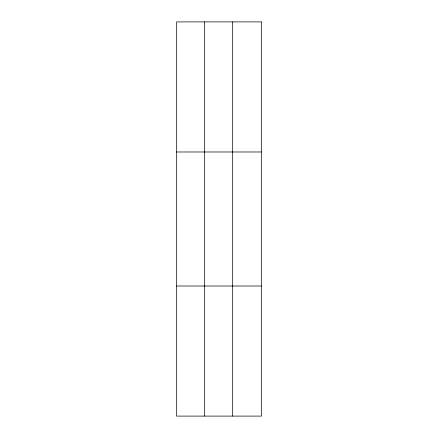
<?xml version="1.0" encoding="UTF-8"?>
<svg xmlns="http://www.w3.org/2000/svg" width="438" height="438" viewBox="0 0 438 438"><rect width="100%" height="100%" fill="white"/><g stroke="black" fill="none" stroke-linecap="round" stroke-linejoin="round"><path stroke-width="0.66" d="M204.573 416.1L204.573 21.9M232.578 416.1L232.578 21.9M176.574 151.986L261.426 151.986M176.574 286.014L261.426 286.014M261.426 21.9L261.426 416.1L176.574 416.1L176.574 21.9L261.426 21.9"/></g></svg>
